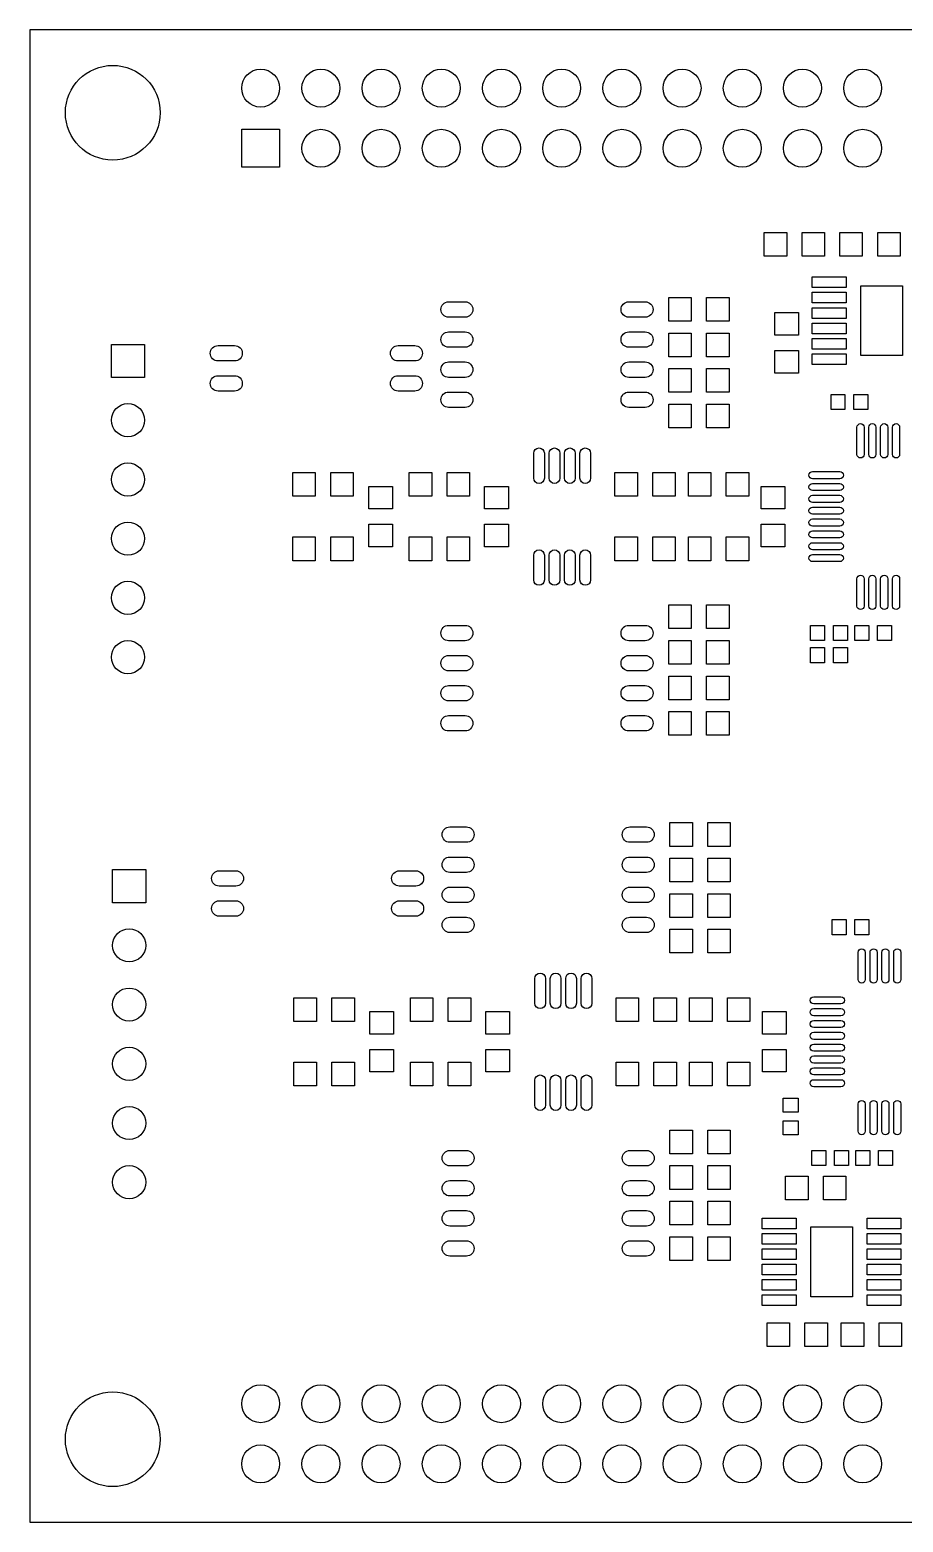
# Model space of a CAD drawing. Extents: x -133 to 0, y 0 to 63.
# Drawn here: x -133 to -96.2, y 0 to 63 of the extents above; entities that cross this region are included whole.
import ezdxf

# ---------------------------------------------------------------- set-up
doc = ezdxf.new("R2010")
doc.units = 0
doc.layers.add('BG_DESIGN_OUTLINE', color=1, linetype='CONTINUOUS')
doc.layers.add('PIN_TOP', color=80, linetype='CONTINUOUS')

msp = doc.modelspace()

# ---------------------------------------------------------------- linework, layer by layer
at = {"layer": 'BG_DESIGN_OUTLINE'}
msp.add_lwpolyline([(-133, 0), (-33.96, 0), (-33.96, 0.25), (-33.22, 0.99), (-28.35, 0.99), (-27.63, 0.27), (-27.63, 0), (0, 0), (0, 63), (-133, 63)], close=True, dxfattribs=at)
at = {"layer": 'PIN_TOP'}
for points in [[(-124.06, 57.2), (-124.06, 58.8), (-122.46, 58.8), (-122.46, 57.2)], [(-101.065, 53.45), (-102.015, 53.45), (-102.015, 54.45), (-101.065, 54.45)], [(-99.465, 53.45), (-100.415, 53.45), (-100.415, 54.45), (-99.465, 54.45)], [(-97.875, 53.45), (-98.825, 53.45), (-98.825, 54.45), (-97.875, 54.45)], [(-96.275, 53.45), (-97.225, 53.45), (-97.225, 54.45), (-96.275, 54.45)], [(-99.9845, 52.57), (-98.5595, 52.57), (-98.5595, 52.12), (-99.9845, 52.12)], [(-105.095, 50.7), (-106.045, 50.7), (-106.045, 51.7), (-105.095, 51.7)], [(-103.495, 50.7), (-104.445, 50.7), (-104.445, 51.7), (-103.495, 51.7)], [(-99.9845, 51.92), (-98.5595, 51.92), (-98.5595, 51.47), (-99.9845, 51.47)], [(-97.9365, 49.2465), (-97.9365, 52.1935), (-96.1835, 52.1935), (-96.1835, 49.2465)], [(-101.5703, 50.1126), (-101.5703, 51.0626), (-100.5703, 51.0626), (-100.5703, 50.1126)], [(-99.9845, 51.27), (-98.5595, 51.27), (-98.5595, 50.82), (-99.9845, 50.82)], [(-99.9845, 50.62), (-98.5595, 50.62), (-98.5595, 50.17), (-99.9845, 50.17)], [(-105.095, 49.2), (-106.045, 49.2), (-106.045, 50.2), (-105.095, 50.2)], [(-103.495, 49.2), (-104.445, 49.2), (-104.445, 50.2), (-103.495, 50.2)], [(-99.9845, 49.97), (-98.5595, 49.97), (-98.5595, 49.52), (-99.9845, 49.52)], [(-129.56, 49.72), (-128.16, 49.72), (-128.16, 48.32), (-129.56, 48.32)], [(-101.5703, 48.5126), (-101.5703, 49.4626), (-100.5703, 49.4626), (-100.5703, 48.5126)], [(-99.9845, 49.32), (-98.5595, 49.32), (-98.5595, 48.87), (-99.9845, 48.87)], [(-105.095, 47.7), (-106.045, 47.7), (-106.045, 48.7), (-105.095, 48.7)], [(-103.495, 47.7), (-104.445, 47.7), (-104.445, 48.7), (-103.495, 48.7)], [(-98.605, 46.97), (-99.195, 46.97), (-99.195, 47.61), (-98.605, 47.61)], [(-97.645, 46.97), (-98.235, 46.97), (-98.235, 47.61), (-97.645, 47.61)], [(-105.095, 46.2), (-106.045, 46.2), (-106.045, 47.2), (-105.095, 47.2)], [(-103.495, 46.2), (-104.445, 46.2), (-104.445, 47.2), (-103.495, 47.2)], [(-121.905, 44.31), (-120.955, 44.31), (-120.955, 43.31), (-121.905, 43.31)], [(-120.305, 44.31), (-119.355, 44.31), (-119.355, 43.31), (-120.305, 43.31)], [(-116.045, 43.31), (-116.995, 43.31), (-116.995, 44.31), (-116.045, 44.31)], [(-114.445, 43.31), (-115.395, 43.31), (-115.395, 44.31), (-114.445, 44.31)], [(-107.365, 43.31), (-108.315, 43.31), (-108.315, 44.31), (-107.365, 44.31)], [(-105.765, 43.31), (-106.715, 43.31), (-106.715, 44.31), (-105.765, 44.31)], [(-104.265, 43.31), (-105.215, 43.31), (-105.215, 44.31), (-104.265, 44.31)], [(-102.665, 43.31), (-103.615, 43.31), (-103.615, 44.31), (-102.665, 44.31)], [(-117.7, 43.725), (-117.7, 42.775), (-118.7, 42.775), (-118.7, 43.725)], [(-112.81, 43.725), (-112.81, 42.775), (-113.81, 42.775), (-113.81, 43.725)], [(-101.14, 43.725), (-101.14, 42.775), (-102.14, 42.775), (-102.14, 43.725)], [(-121.905, 41.59), (-120.955, 41.59), (-120.955, 40.59), (-121.905, 40.59)], [(-120.305, 41.59), (-119.355, 41.59), (-119.355, 40.59), (-120.305, 40.59)], [(-117.7, 42.125), (-117.7, 41.175), (-118.7, 41.175), (-118.7, 42.125)], [(-116.045, 40.59), (-116.995, 40.59), (-116.995, 41.59), (-116.045, 41.59)], [(-114.445, 40.59), (-115.395, 40.59), (-115.395, 41.59), (-114.445, 41.59)], [(-112.81, 42.125), (-112.81, 41.175), (-113.81, 41.175), (-113.81, 42.125)], [(-107.365, 40.59), (-108.315, 40.59), (-108.315, 41.59), (-107.365, 41.59)], [(-105.765, 40.59), (-106.715, 40.59), (-106.715, 41.59), (-105.765, 41.59)], [(-104.265, 40.59), (-105.215, 40.59), (-105.215, 41.59), (-104.265, 41.59)], [(-102.665, 40.59), (-103.615, 40.59), (-103.615, 41.59), (-102.665, 41.59)], [(-101.14, 42.125), (-101.14, 41.175), (-102.14, 41.175), (-102.14, 42.125)], [(-105.095, 37.72), (-106.045, 37.72), (-106.045, 38.72), (-105.095, 38.72)], [(-103.495, 37.72), (-104.445, 37.72), (-104.445, 38.72), (-103.495, 38.72)], [(-99.465, 37.22), (-100.055, 37.22), (-100.055, 37.86), (-99.465, 37.86)], [(-98.505, 37.22), (-99.095, 37.22), (-99.095, 37.86), (-98.505, 37.86)], [(-97.605, 37.22), (-98.195, 37.22), (-98.195, 37.86), (-97.605, 37.86)], [(-96.645, 37.22), (-97.235, 37.22), (-97.235, 37.86), (-96.645, 37.86)], [(-105.095, 36.22), (-106.045, 36.22), (-106.045, 37.22), (-105.095, 37.22)], [(-103.495, 36.22), (-104.445, 36.22), (-104.445, 37.22), (-103.495, 37.22)], [(-99.465, 36.28), (-100.055, 36.28), (-100.055, 36.92), (-99.465, 36.92)], [(-98.505, 36.28), (-99.095, 36.28), (-99.095, 36.92), (-98.505, 36.92)], [(-105.095, 34.72), (-106.045, 34.72), (-106.045, 35.72), (-105.095, 35.72)], [(-103.495, 34.72), (-104.445, 34.72), (-104.445, 35.72), (-103.495, 35.72)], [(-105.095, 33.22), (-106.045, 33.22), (-106.045, 34.22), (-105.095, 34.22)], [(-103.495, 33.22), (-104.445, 33.22), (-104.445, 34.22), (-103.495, 34.22)], [(-105.045, 28.53), (-105.995, 28.53), (-105.995, 29.53), (-105.045, 29.53)], [(-103.445, 28.53), (-104.395, 28.53), (-104.395, 29.53), (-103.445, 29.53)], [(-105.045, 27.03), (-105.995, 27.03), (-105.995, 28.03), (-105.045, 28.03)], [(-103.445, 27.03), (-104.395, 27.03), (-104.395, 28.03), (-103.445, 28.03)], [(-129.51, 27.55), (-128.11, 27.55), (-128.11, 26.15), (-129.51, 26.15)], [(-105.045, 25.53), (-105.995, 25.53), (-105.995, 26.53), (-105.045, 26.53)], [(-103.445, 25.53), (-104.395, 25.53), (-104.395, 26.53), (-103.445, 26.53)], [(-98.555, 24.8), (-99.145, 24.8), (-99.145, 25.44), (-98.555, 25.44)], [(-97.595, 24.8), (-98.185, 24.8), (-98.185, 25.44), (-97.595, 25.44)], [(-105.045, 24.03), (-105.995, 24.03), (-105.995, 25.03), (-105.045, 25.03)], [(-103.445, 24.03), (-104.395, 24.03), (-104.395, 25.03), (-103.445, 25.03)], [(-121.855, 22.14), (-120.905, 22.14), (-120.905, 21.14), (-121.855, 21.14)], [(-120.255, 22.14), (-119.305, 22.14), (-119.305, 21.14), (-120.255, 21.14)], [(-115.995, 21.14), (-116.945, 21.14), (-116.945, 22.14), (-115.995, 22.14)], [(-114.395, 21.14), (-115.345, 21.14), (-115.345, 22.14), (-114.395, 22.14)], [(-107.315, 21.14), (-108.265, 21.14), (-108.265, 22.14), (-107.315, 22.14)], [(-105.715, 21.14), (-106.665, 21.14), (-106.665, 22.14), (-105.715, 22.14)], [(-104.215, 21.14), (-105.165, 21.14), (-105.165, 22.14), (-104.215, 22.14)], [(-102.615, 21.14), (-103.565, 21.14), (-103.565, 22.14), (-102.615, 22.14)], [(-117.65, 21.555), (-117.65, 20.605), (-118.65, 20.605), (-118.65, 21.555)], [(-112.76, 21.555), (-112.76, 20.605), (-113.76, 20.605), (-113.76, 21.555)], [(-101.09, 21.555), (-101.09, 20.605), (-102.09, 20.605), (-102.09, 21.555)], [(-117.65, 19.955), (-117.65, 19.005), (-118.65, 19.005), (-118.65, 19.955)], [(-112.76, 19.955), (-112.76, 19.005), (-113.76, 19.005), (-113.76, 19.955)], [(-101.09, 19.955), (-101.09, 19.005), (-102.09, 19.005), (-102.09, 19.955)], [(-121.855, 19.42), (-120.905, 19.42), (-120.905, 18.42), (-121.855, 18.42)], [(-120.255, 19.42), (-119.305, 19.42), (-119.305, 18.42), (-120.255, 18.42)], [(-115.995, 18.42), (-116.945, 18.42), (-116.945, 19.42), (-115.995, 19.42)], [(-114.395, 18.42), (-115.345, 18.42), (-115.345, 19.42), (-114.395, 19.42)], [(-107.315, 18.42), (-108.265, 18.42), (-108.265, 19.42), (-107.315, 19.42)], [(-105.715, 18.42), (-106.665, 18.42), (-106.665, 19.42), (-105.715, 19.42)], [(-104.215, 18.42), (-105.165, 18.42), (-105.165, 19.42), (-104.215, 19.42)], [(-102.615, 18.42), (-103.565, 18.42), (-103.565, 19.42), (-102.615, 19.42)], [(-101.22, 17.315), (-101.22, 17.905), (-100.58, 17.905), (-100.58, 17.315)], [(-105.045, 15.55), (-105.995, 15.55), (-105.995, 16.55), (-105.045, 16.55)], [(-103.445, 15.55), (-104.395, 15.55), (-104.395, 16.55), (-103.445, 16.55)], [(-101.22, 16.355), (-101.22, 16.945), (-100.58, 16.945), (-100.58, 16.355)], [(-99.415, 15.05), (-100.005, 15.05), (-100.005, 15.69), (-99.415, 15.69)], [(-98.455, 15.05), (-99.045, 15.05), (-99.045, 15.69), (-98.455, 15.69)], [(-97.555, 15.05), (-98.145, 15.05), (-98.145, 15.69), (-97.555, 15.69)], [(-96.595, 15.05), (-97.185, 15.05), (-97.185, 15.69), (-96.595, 15.69)], [(-105.045, 14.05), (-105.995, 14.05), (-105.995, 15.05), (-105.045, 15.05)], [(-103.445, 14.05), (-104.395, 14.05), (-104.395, 15.05), (-103.445, 15.05)], [(-100.165, 13.61), (-101.115, 13.61), (-101.115, 14.61), (-100.165, 14.61)], [(-98.565, 13.61), (-99.515, 13.61), (-99.515, 14.61), (-98.565, 14.61)], [(-105.045, 12.55), (-105.995, 12.55), (-105.995, 13.55), (-105.045, 13.55)], [(-103.445, 12.55), (-104.395, 12.55), (-104.395, 13.55), (-103.445, 13.55)], [(-100.6695, 12.39), (-102.0945, 12.39), (-102.0945, 12.84), (-100.6695, 12.84)], [(-96.2455, 12.39), (-97.6705, 12.39), (-97.6705, 12.84), (-96.2455, 12.84)], [(-105.045, 11.05), (-105.995, 11.05), (-105.995, 12.05), (-105.045, 12.05)], [(-103.445, 11.05), (-104.395, 11.05), (-104.395, 12.05), (-103.445, 12.05)], [(-100.6695, 11.74), (-102.0945, 11.74), (-102.0945, 12.19), (-100.6695, 12.19)], [(-98.2935, 12.4635), (-98.2935, 9.5165), (-100.0465, 9.5165), (-100.0465, 12.4635)], [(-96.2455, 11.74), (-97.6705, 11.74), (-97.6705, 12.19), (-96.2455, 12.19)], [(-100.6695, 11.09), (-102.0945, 11.09), (-102.0945, 11.54), (-100.6695, 11.54)], [(-96.2455, 11.09), (-97.6705, 11.09), (-97.6705, 11.54), (-96.2455, 11.54)], [(-100.6695, 10.44), (-102.0945, 10.44), (-102.0945, 10.89), (-100.6695, 10.89)], [(-96.2455, 10.44), (-97.6705, 10.44), (-97.6705, 10.89), (-96.2455, 10.89)], [(-100.6695, 9.79), (-102.0945, 9.79), (-102.0945, 10.24), (-100.6695, 10.24)], [(-96.2455, 9.79), (-97.6705, 9.79), (-97.6705, 10.24), (-96.2455, 10.24)], [(-100.6695, 9.14), (-102.0945, 9.14), (-102.0945, 9.59), (-100.6695, 9.59)], [(-96.2455, 9.14), (-97.6705, 9.14), (-97.6705, 9.59), (-96.2455, 9.59)], [(-101.895, 8.41), (-100.945, 8.41), (-100.945, 7.41), (-101.895, 7.41)], [(-100.295, 8.41), (-99.345, 8.41), (-99.345, 7.41), (-100.295, 7.41)], [(-98.765, 8.41), (-97.815, 8.41), (-97.815, 7.41), (-98.765, 7.41)], [(-97.165, 8.41), (-96.215, 8.41), (-96.215, 7.41), (-97.165, 7.41)]]:
    msp.add_lwpolyline(points, close=True, dxfattribs=at)
for points in [[(-114.63, 50.87), (-115.33, 50.87, -1), (-115.33, 51.52), (-114.63, 51.52, -1)], [(-107.03, 50.87), (-107.73, 50.87, -1), (-107.73, 51.52), (-107.03, 51.52, -1)], [(-114.63, 49.6), (-115.33, 49.6, -1), (-115.33, 50.25), (-114.63, 50.25, -1)], [(-107.03, 49.6), (-107.73, 49.6, -1), (-107.73, 50.25), (-107.03, 50.25, -1)], [(-124.36, 49.02), (-125.06, 49.02, -1), (-125.06, 49.67), (-124.36, 49.67, -1)], [(-116.76, 49.02), (-117.46, 49.02, -1), (-117.46, 49.67), (-116.76, 49.67, -1)], [(-114.63, 48.33), (-115.33, 48.33, -1), (-115.33, 48.98), (-114.63, 48.98, -1)], [(-107.03, 48.33), (-107.73, 48.33, -1), (-107.73, 48.98), (-107.03, 48.98, -1)], [(-124.36, 47.75), (-125.06, 47.75, -1), (-125.06, 48.4), (-124.36, 48.4, -1)], [(-116.76, 47.75), (-117.46, 47.75, -1), (-117.46, 48.4), (-116.76, 48.4, -1)], [(-114.63, 47.06), (-115.33, 47.06, -1), (-115.33, 47.71), (-114.63, 47.71, -1)], [(-107.03, 47.06), (-107.73, 47.06, -1), (-107.73, 47.71), (-107.03, 47.71, -1)], [(-97.8, 46.225), (-97.8, 45.075, -1), (-98.1, 45.075), (-98.1, 46.225, -1)], [(-97.3, 46.225), (-97.3, 45.075, -1), (-97.6, 45.075), (-97.6, 46.225, -1)], [(-96.8, 46.225), (-96.8, 45.075, -1), (-97.1, 45.075), (-97.1, 46.225, -1)], [(-96.3, 46.225), (-96.3, 45.075, -1), (-96.6, 45.075), (-96.6, 46.225, -1)], [(-111.29, 45.125), (-111.29, 44.075, -1), (-111.74, 44.075), (-111.74, 45.125, -1)], [(-110.64, 45.125), (-110.64, 44.075, -1), (-111.09, 44.075), (-111.09, 45.125, -1)], [(-109.99, 45.125), (-109.99, 44.075, -1), (-110.44, 44.075), (-110.44, 45.125, -1)], [(-109.34, 45.125), (-109.34, 44.075, -1), (-109.79, 44.075), (-109.79, 45.125, -1)], [(-98.825, 44.05), (-99.975, 44.05, -1), (-99.975, 44.35), (-98.825, 44.35, -1)], [(-98.825, 43.55), (-99.975, 43.55, -1), (-99.975, 43.85), (-98.825, 43.85, -1)], [(-98.825, 43.05), (-99.975, 43.05, -1), (-99.975, 43.35), (-98.825, 43.35, -1)], [(-98.825, 42.55), (-99.975, 42.55, -1), (-99.975, 42.85), (-98.825, 42.85, -1)], [(-98.825, 42.05), (-99.975, 42.05, -1), (-99.975, 42.35), (-98.825, 42.35, -1)], [(-98.825, 41.55), (-99.975, 41.55, -1), (-99.975, 41.85), (-98.825, 41.85, -1)], [(-111.29, 40.825), (-111.29, 39.775, -1), (-111.74, 39.775), (-111.74, 40.825, -1)], [(-110.64, 40.825), (-110.64, 39.775, -1), (-111.09, 39.775), (-111.09, 40.825, -1)], [(-109.99, 40.825), (-109.99, 39.775, -1), (-110.44, 39.775), (-110.44, 40.825, -1)], [(-109.34, 40.825), (-109.34, 39.775, -1), (-109.79, 39.775), (-109.79, 40.825, -1)], [(-98.825, 41.05), (-99.975, 41.05, -1), (-99.975, 41.35), (-98.825, 41.35, -1)], [(-98.825, 40.55), (-99.975, 40.55, -1), (-99.975, 40.85), (-98.825, 40.85, -1)], [(-97.8, 39.825), (-97.8, 38.675, -1), (-98.1, 38.675), (-98.1, 39.825, -1)], [(-97.3, 39.825), (-97.3, 38.675, -1), (-97.6, 38.675), (-97.6, 39.825, -1)], [(-96.8, 39.825), (-96.8, 38.675, -1), (-97.1, 38.675), (-97.1, 39.825, -1)], [(-96.3, 39.825), (-96.3, 38.675, -1), (-96.6, 38.675), (-96.6, 39.825, -1)], [(-114.63, 37.21), (-115.33, 37.21, -1), (-115.33, 37.86), (-114.63, 37.86, -1)], [(-107.03, 37.21), (-107.73, 37.21, -1), (-107.73, 37.86), (-107.03, 37.86, -1)], [(-114.63, 35.94), (-115.33, 35.94, -1), (-115.33, 36.59), (-114.63, 36.59, -1)], [(-107.03, 35.94), (-107.73, 35.94, -1), (-107.73, 36.59), (-107.03, 36.59, -1)], [(-114.63, 34.67), (-115.33, 34.67, -1), (-115.33, 35.32), (-114.63, 35.32, -1)], [(-107.03, 34.67), (-107.73, 34.67, -1), (-107.73, 35.32), (-107.03, 35.32, -1)], [(-114.63, 33.4), (-115.33, 33.4, -1), (-115.33, 34.05), (-114.63, 34.05, -1)], [(-107.03, 33.4), (-107.73, 33.4, -1), (-107.73, 34.05), (-107.03, 34.05, -1)], [(-114.58, 28.7), (-115.28, 28.7, -1), (-115.28, 29.35), (-114.58, 29.35, -1)], [(-106.98, 28.7), (-107.68, 28.7, -1), (-107.68, 29.35), (-106.98, 29.35, -1)], [(-114.58, 27.43), (-115.28, 27.43, -1), (-115.28, 28.08), (-114.58, 28.08, -1)], [(-106.98, 27.43), (-107.68, 27.43, -1), (-107.68, 28.08), (-106.98, 28.08, -1)], [(-124.31, 26.85), (-125.01, 26.85, -1), (-125.01, 27.5), (-124.31, 27.5, -1)], [(-116.71, 26.85), (-117.41, 26.85, -1), (-117.41, 27.5), (-116.71, 27.5, -1)], [(-114.58, 26.16), (-115.28, 26.16, -1), (-115.28, 26.81), (-114.58, 26.81, -1)], [(-106.98, 26.16), (-107.68, 26.16, -1), (-107.68, 26.81), (-106.98, 26.81, -1)], [(-124.31, 25.58), (-125.01, 25.58, -1), (-125.01, 26.23), (-124.31, 26.23, -1)], [(-116.71, 25.58), (-117.41, 25.58, -1), (-117.41, 26.23), (-116.71, 26.23, -1)], [(-114.58, 24.89), (-115.28, 24.89, -1), (-115.28, 25.54), (-114.58, 25.54, -1)], [(-106.98, 24.89), (-107.68, 24.89, -1), (-107.68, 25.54), (-106.98, 25.54, -1)], [(-97.75, 24.055), (-97.75, 22.905, -1), (-98.05, 22.905), (-98.05, 24.055, -1)], [(-97.25, 24.055), (-97.25, 22.905, -1), (-97.55, 22.905), (-97.55, 24.055, -1)], [(-96.75, 24.055), (-96.75, 22.905, -1), (-97.05, 22.905), (-97.05, 24.055, -1)], [(-96.25, 24.055), (-96.25, 22.905, -1), (-96.55, 22.905), (-96.55, 24.055, -1)], [(-111.24, 22.955), (-111.24, 21.905, -1), (-111.69, 21.905), (-111.69, 22.955, -1)], [(-110.59, 22.955), (-110.59, 21.905, -1), (-111.04, 21.905), (-111.04, 22.955, -1)], [(-109.94, 22.955), (-109.94, 21.905, -1), (-110.39, 21.905), (-110.39, 22.955, -1)], [(-109.29, 22.955), (-109.29, 21.905, -1), (-109.74, 21.905), (-109.74, 22.955, -1)], [(-98.775, 21.88), (-99.925, 21.88, -1), (-99.925, 22.18), (-98.775, 22.18, -1)], [(-98.775, 21.38), (-99.925, 21.38, -1), (-99.925, 21.68), (-98.775, 21.68, -1)], [(-98.775, 20.88), (-99.925, 20.88, -1), (-99.925, 21.18), (-98.775, 21.18, -1)], [(-98.775, 20.38), (-99.925, 20.38, -1), (-99.925, 20.68), (-98.775, 20.68, -1)], [(-98.775, 19.88), (-99.925, 19.88, -1), (-99.925, 20.18), (-98.775, 20.18, -1)], [(-98.775, 19.38), (-99.925, 19.38, -1), (-99.925, 19.68), (-98.775, 19.68, -1)], [(-98.775, 18.88), (-99.925, 18.88, -1), (-99.925, 19.18), (-98.775, 19.18, -1)], [(-111.24, 18.655), (-111.24, 17.605, -1), (-111.69, 17.605), (-111.69, 18.655, -1)], [(-110.59, 18.655), (-110.59, 17.605, -1), (-111.04, 17.605), (-111.04, 18.655, -1)], [(-109.94, 18.655), (-109.94, 17.605, -1), (-110.39, 17.605), (-110.39, 18.655, -1)], [(-109.29, 18.655), (-109.29, 17.605, -1), (-109.74, 17.605), (-109.74, 18.655, -1)], [(-98.775, 18.38), (-99.925, 18.38, -1), (-99.925, 18.68), (-98.775, 18.68, -1)], [(-97.75, 17.655), (-97.75, 16.505, -1), (-98.05, 16.505), (-98.05, 17.655, -1)], [(-97.25, 17.655), (-97.25, 16.505, -1), (-97.55, 16.505), (-97.55, 17.655, -1)], [(-96.75, 17.655), (-96.75, 16.505, -1), (-97.05, 16.505), (-97.05, 17.655, -1)], [(-96.25, 17.655), (-96.25, 16.505, -1), (-96.55, 16.505), (-96.55, 17.655, -1)], [(-114.58, 15.04), (-115.28, 15.04, -1), (-115.28, 15.69), (-114.58, 15.69, -1)], [(-106.98, 15.04), (-107.68, 15.04, -1), (-107.68, 15.69), (-106.98, 15.69, -1)], [(-114.58, 13.77), (-115.28, 13.77, -1), (-115.28, 14.42), (-114.58, 14.42, -1)], [(-106.98, 13.77), (-107.68, 13.77, -1), (-107.68, 14.42), (-106.98, 14.42, -1)], [(-114.58, 12.5), (-115.28, 12.5, -1), (-115.28, 13.15), (-114.58, 13.15, -1)], [(-106.98, 12.5), (-107.68, 12.5, -1), (-107.68, 13.15), (-106.98, 13.15, -1)], [(-114.58, 11.23), (-115.28, 11.23, -1), (-115.28, 11.88), (-114.58, 11.88, -1)], [(-106.98, 11.23), (-107.68, 11.23, -1), (-107.68, 11.88), (-106.98, 11.88, -1)]]:
    msp.add_lwpolyline(points, format="xyb", close=True, dxfattribs=at)
for centre, radius in [((-129.5, 59.5), 2), ((-123.26, 60.54), 0.8), ((-120.72, 60.54), 0.8), ((-118.18, 60.54), 0.8), ((-115.64, 60.54), 0.8), ((-113.1, 60.54), 0.8), ((-110.56, 60.54), 0.8), ((-108.02, 60.54), 0.8), ((-105.48, 60.54), 0.8), ((-102.94, 60.54), 0.8), ((-100.4, 60.54), 0.8), ((-97.86, 60.54), 0.8), ((-120.72, 58), 0.8), ((-118.18, 58), 0.8), ((-115.64, 58), 0.8), ((-113.1, 58), 0.8), ((-110.56, 58), 0.8), ((-108.02, 58), 0.8), ((-105.48, 58), 0.8), ((-102.94, 58), 0.8), ((-100.4, 58), 0.8), ((-97.86, 58), 0.8), ((-128.86, 46.52), 0.7), ((-128.86, 44.02), 0.7), ((-128.86, 41.52), 0.7), ((-128.86, 39.02), 0.7), ((-128.86, 36.52), 0.7), ((-128.81, 24.35), 0.7), ((-128.81, 21.85), 0.7), ((-128.81, 19.35), 0.7), ((-128.81, 16.85), 0.7), ((-128.81, 14.35), 0.7), ((-123.26, 5), 0.8), ((-120.72, 5), 0.8), ((-118.18, 5), 0.8), ((-115.64, 5), 0.8), ((-113.1, 5), 0.8), ((-110.56, 5), 0.8), ((-108.02, 5), 0.8), ((-105.48, 5), 0.8), ((-102.94, 5), 0.8), ((-100.4, 5), 0.8), ((-97.86, 5), 0.8), ((-129.5, 3.5), 2), ((-123.26, 2.46), 0.8), ((-120.72, 2.46), 0.8), ((-118.18, 2.46), 0.8), ((-115.64, 2.46), 0.8), ((-113.1, 2.46), 0.8), ((-110.56, 2.46), 0.8), ((-108.02, 2.46), 0.8), ((-105.48, 2.46), 0.8), ((-102.94, 2.46), 0.8), ((-100.4, 2.46), 0.8), ((-97.86, 2.46), 0.8)]:
    msp.add_circle(centre, radius, dxfattribs=at)

doc.saveas('drawing.dxf')
